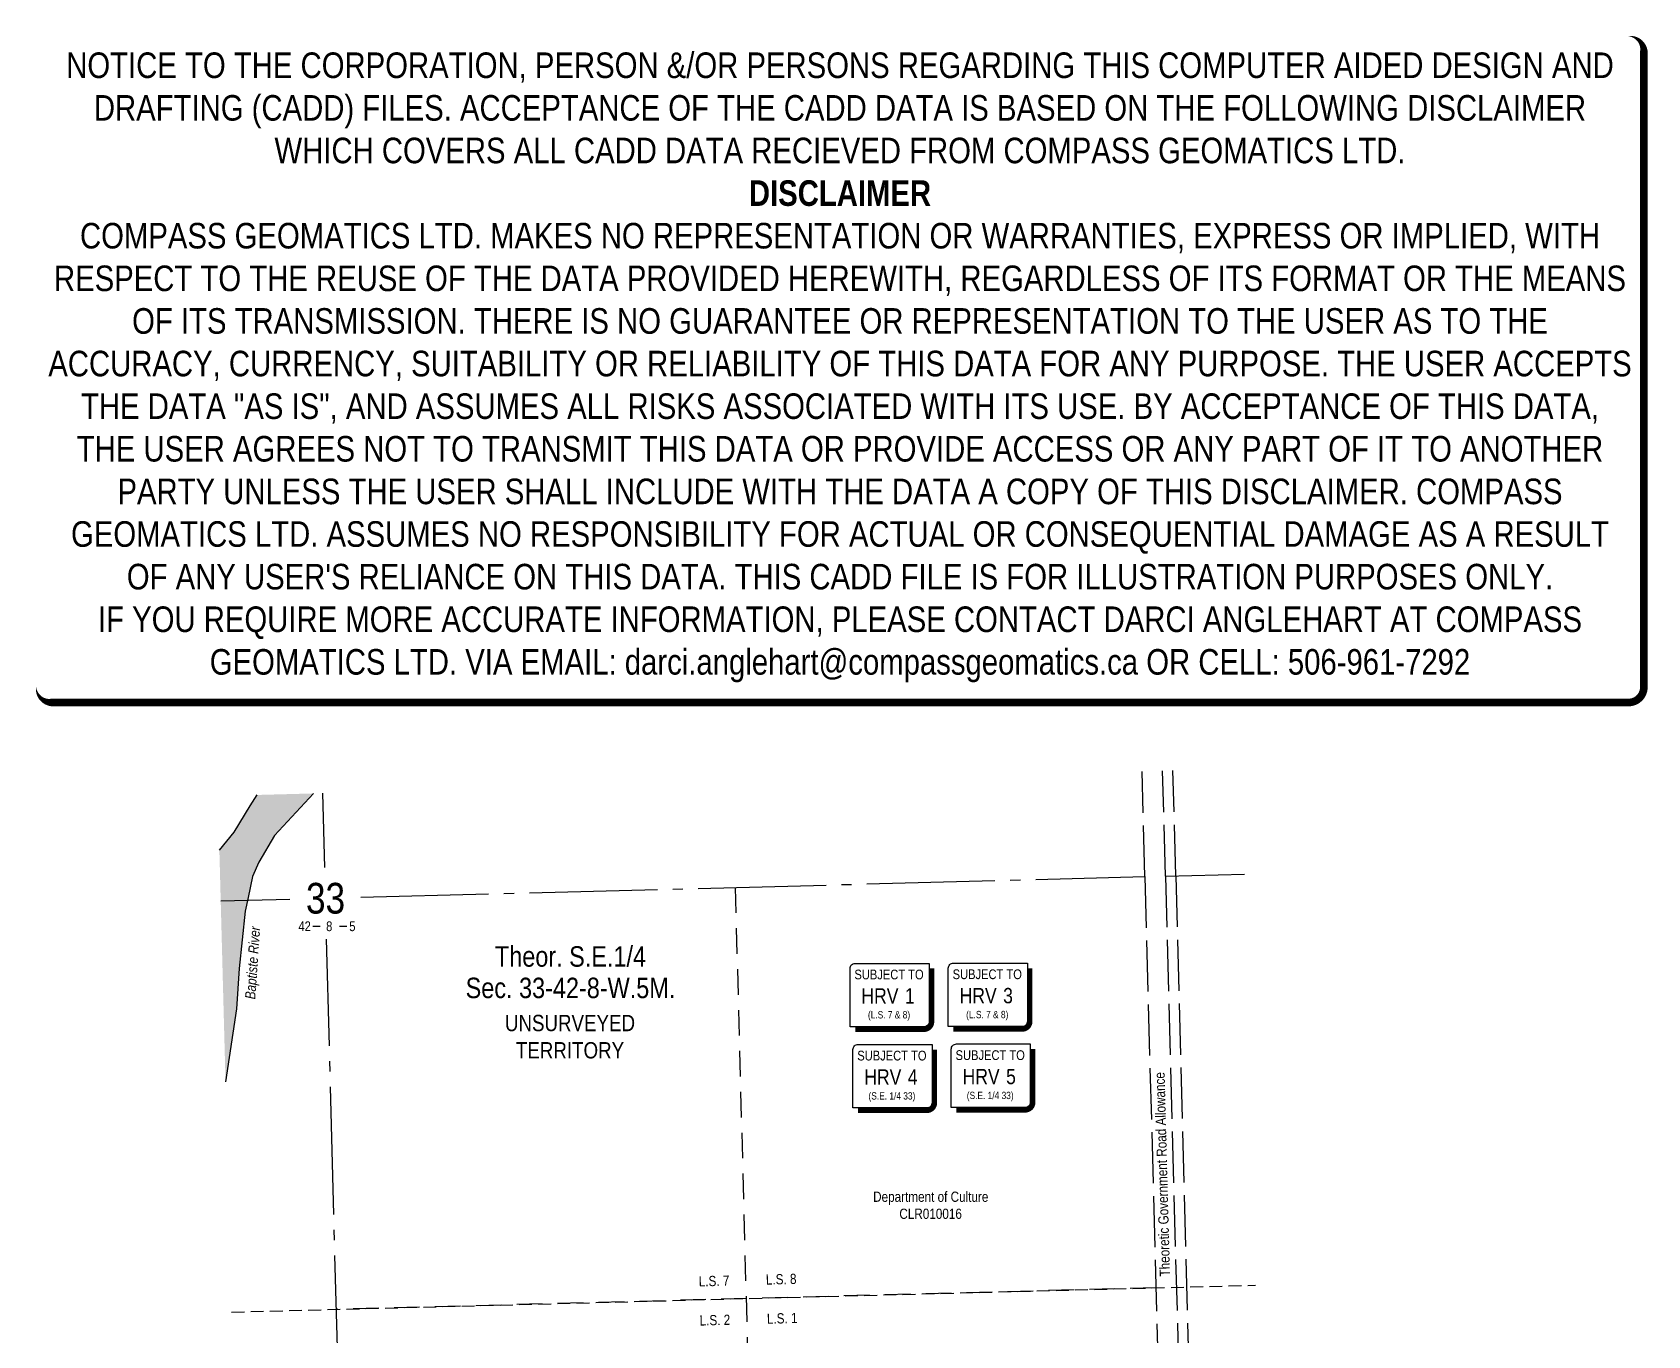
# Model space of a CAD drawing. Extents: x 627695 to 630270, y 5833772 to 5837149.
# Drawn here: x 628691 to 630270, y 5835874 to 5837149 of the extents above; entities that cross this region are included whole.
import ezdxf
from ezdxf.enums import TextEntityAlignment as Align

# ---------------------------------------------------------------- set-up
doc = ezdxf.new("R2010")
doc.units = 0
doc.header["$LTSCALE"] = 5
for name, pattern in [('foc-ACCESSROAD', [3.75, 2.5, -1.25]), ('foc-LSD', [8, 5, -3]), ('foc-QUARTERLINE', [33, 25, -3, 2, -3]), ('foc-UNSURVEYED', [12.5, 10, -2.5])]:
    doc.linetypes.add(name, pattern=pattern)
for name, color, linetype in [('10', 1, 'Continuous'), ('9', 3, 'Continuous'), ('C-AR', 13, 'foc-ACCESSROAD'), ('C-SYMBOL', 7, 'Continuous'), ('CG-NOTES', 7, 'Continuous'), ('CTW', 7, 'Continuous'), ('F-WS', 190, 'foc-ACCESSROAD'), ('L-QSEC', 8, 'foc-QUARTERLINE'), ('L-ROAD-T', 7, 'Continuous'), ('L-SECLBL', 7, 'Continuous'), ('L-SECTION-LSD', 7, 'foc-LSD'), ('L-UNS-T', 3, 'Continuous'), ('L-USEC', 7, 'foc-UNSURVEYED'), ('T-WATER', 160, 'Continuous'), ('T-WATER-H', 133, 'Continuous'), ('T-WATER-T', 170, 'Continuous')]:
    doc.layers.add(name, color=color, linetype=linetype)
doc.layers.add('DISCLAIMER', color=7, linetype='Continuous', plot=False)
doc.layers.add('F-EZE-T', color=190, linetype='Continuous', lineweight=9)
doc.styles.add('100L', font='ARIALN.TTF', dxfattribs={"height": 11})
doc.styles.add('175L', font='ARIALN.TTF', dxfattribs={"height": 20})
doc.styles.add('80', font='ARIALN.TTF', dxfattribs={"height": 10})
doc.styles.add('80CG', font='ARIALN.TTF', dxfattribs={"height": 10})
doc.styles.add('80L', font='ARIALN.TTF', dxfattribs={"height": 10})
doc.styles.add('HRV', font='ARIALN.TTF', dxfattribs={"height": 3})
doc.styles.add('SIMPLEX', font='ARIALN.TTF')

# ---------------------------------------------------------------- blocks, each defined once
blk = doc.blocks.new('L-SECLBL')
at = {"layer": '9', "color": 7}
for p, q in [((-5.1, -27.8), (-12.3, -27.8)), ((20.7, -27.8), (13.5, -27.8))]:
    blk.add_line(p, q, dxfattribs=at)
at = {"layer": '10', "color": 2, "style": 'SIMPLEX'}
blk.add_attdef('SEC', text='', height=30, dxfattribs=at).set_placement((0, 0), align=Align.MIDDLE)
at = {"layer": '10', "color": 5, "style": '80L'}
blk.add_attdef('TWP', text='', height=9.5, dxfattribs=at).set_placement((-14.4, -27.4), align=Align.MIDDLE_RIGHT)
blk.add_attdef('RGE', text='', height=9.5, dxfattribs=at).set_placement((3.6, -27.4), align=Align.MIDDLE_CENTER)
blk.add_attdef('MER', text='', height=9.5, dxfattribs=at).set_placement((23.2, -27.4), align=Align.MIDDLE_LEFT)
blk = doc.blocks.new('HRV')
blk.add_lwpolyline([(-35.1, 31.6), (37.2, 31.6), (37.2, -25.5, -0.414214), (32.2, -30.5), (-40.1, -30.5), (-40.1, 26.6, -0.414214)], format="xyb", close=True)
at = {"const_width": 5, "flags": 128}
blk.add_lwpolyline([(-35.1, -33), (32.2, -33, 0.414214), (39.7, -25.5), (39.7, 26.6)], format="xyb", dxfattribs=at)
at = {"style": '80L'}
blk.add_text('SUBJECT TO', height=9.5, dxfattribs=at).set_placement((-2, 13.1), align=Align.BOTTOM_CENTER)
blk.add_attdef('(N.W.1/4 00)', text='', height=7.12, dxfattribs=at).set_placement((-2, -24.4), align=Align.BOTTOM_CENTER)
at = {"layer": 'CTW', "color": 3, "style": 'HRV'}
blk.add_text('HRV', height=15, dxfattribs=at).set_placement((-10.9, -0.2), align=Align.MIDDLE_CENTER)
blk.add_attdef('0', text='', height=15, dxfattribs=at).set_placement((18.3, -0.2), align=Align.MIDDLE_CENTER)
blk = doc.blocks.new('Disclaimer_Legal')
at = {"layer": 'DISCLAIMER', "color": 254, "flags": 128}
blk.add_lwpolyline([(-3612.9, -1104.6, 37.5, 37.5, 0), (4096.1, -1104.6, 37.5, 37.5, 0.414214), (4171.1, -1029.6, 37.5, 37.5, 0), (4171.1, 2078.7, 37.5, 0, 0.414214), (4096.1, 2153.7, 0, 0, 0), (-3612.9, 2153.7, 0, 0, 0.414214), (-3687.9, 2078.7, 0, 0, 0), (-3687.9, -1029.6, 0, 37.5, 0.414214)], format="xyseb", close=True, dxfattribs=at)
at = {"layer": 'DISCLAIMER', "color": 254, "insert": (241.6, 533.9), "char_height": 125, "width": 7717.568, "attachment_point": 5, "style": '80'}
blk.add_mtext('NOTICE TO THE CORPORATION, PERSON &/OR PERSONS REGARDING THIS COMPUTER AIDED DESIGN AND DRAFTING (CADD) FILES. ACCEPTANCE OF THE CADD DATA IS BASED ON THE FOLLOWING DISCLAIMER WHICH COVERS ALL CADD DATA RECIEVED FROM COMPASS GEOMATICS LTD.\\P{\\fArial Narrow|b1|i0|c0|p34;DISCLAIMER}\\PCOMPASS GEOMATICS LTD. MAKES NO REPRESENTATION OR WARRANTIES, EXPRESS OR IMPLIED, WITH RESPECT TO THE REUSE OF THE DATA PROVIDED HEREWITH, REGARDLESS OF ITS FORMAT OR THE MEANS OF ITS TRANSMISSION. THERE IS NO GUARANTEE OR REPRESENTATION TO THE USER AS TO THE ACCURACY, CURRENCY, SUITABILITY OR RELIABILITY OF THIS DATA FOR ANY PURPOSE. THE USER ACCEPTS THE DATA "AS IS", AND ASSUMES ALL RISKS ASSOCIATED WITH ITS USE. BY ACCEPTANCE OF THIS DATA, THE USER AGREES NOT TO TRANSMIT THIS DATA OR PROVIDE ACCESS OR ANY PART OF IT TO ANOTHER PARTY UNLESS THE USER SHALL INCLUDE WITH THE DATA A COPY OF THIS DISCLAIMER. COMPASS GEOMATICS LTD. ASSUMES NO RESPONSIBILITY FOR ACTUAL OR CONSEQUENTIAL DAMAGE AS A RESULT OF ANY USER\'S RELIANCE ON THIS DATA. THIS CADD FILE IS FOR ILLUSTRATION PURPOSES ONLY.\\PIF YOU REQUIRE MORE ACCURATE INFORMATION, PLEASE CONTACT DARCI ANGLEHART AT COMPASS GEOMATICS LTD. VIA EMAIL: darci.anglehart@compassgeomatics.ca OR CELL: 506-961-7292', dxfattribs=at)

msp = doc.modelspace()

# ---------------------------------------------------------------- hatches: boundary and pattern name
at = {"layer": 'T-WATER-H'}
h = msp.add_hatch(color=256, dxfattribs=at)
h.dxf.hatch_style = 1
h.paths.add_polyline_path([(628873.758, 5836348.716), (628879.771, 5836121.999), (628890.403, 5836193.648), (628893.118, 5836232.931), (628899.119, 5836289.062), (628901.866, 5836302.463), (628906.052, 5836322.878), (628912.228, 5836337.023), (628927.655, 5836362.969), (628965.683, 5836404.168), (628910.663, 5836402.706), (628903.71, 5836392.223), (628888.107, 5836366.394)])

# ---------------------------------------------------------------- linework, layer by layer
at = {"layer": 'F-WS', "flags": 128}
msp.add_lwpolyline([(628885.739, 5835896.953), (629886.751, 5835923.332)], dxfattribs=at)
at = {"layer": 'L-QSEC'}
for p, q in [((628976.764, 5836331.706), (628974.842, 5836404.412)), ((629012.05, 5836302.623), (629778.594, 5836322.81)), ((629798.697, 5836323.342), (629875.961, 5836325.385)), ((628875.076, 5836299.016), (628942.796, 5836300.799)), ((628998.817, 5835497.591), (628978.614, 5836261.731))]:
    msp.add_line(p, q, dxfattribs=at)
at = {"layer": 'L-SECTION-LSD'}
for p, q in [((629378.076, 5836312.263), (629399.398, 5835508.154)), ((629789.287, 5835920.763), (628988.187, 5835899.653))]:
    msp.add_line(p, q, dxfattribs=at)
at = {"layer": 'L-USEC'}
for p, q in [((629778.594, 5836322.81), (629775.858, 5836425.701)), ((629798.697, 5836323.345), (629795.96, 5836426.235)), ((629808.748, 5836323.612), (629806.012, 5836426.502)), ((629778.594, 5836322.81), (629799.979, 5835518.716)), ((629798.697, 5836323.345), (629820.082, 5835519.251)), ((629808.748, 5836323.612), (629830.133, 5835519.518))]:
    msp.add_line(p, q, dxfattribs=at)
at = {"layer": 'T-WATER'}
for points in [[(628873.758, 5836348.716), (628888.107, 5836366.394), (628903.71, 5836392.223), (628910.663, 5836402.706)], [(628965.683, 5836404.168), (628927.655, 5836362.969), (628912.228, 5836337.023), (628906.052, 5836322.878), (628901.866, 5836302.463), (628899.119, 5836289.062), (628893.118, 5836232.931), (628890.403, 5836193.648), (628879.771, 5836121.999)]]:
    msp.add_lwpolyline(points, dxfattribs=at)

# ---------------------------------------------------------------- block references
at = {"layer": 'C-AR', "color": 6, "xscale": 0.1999999999999999, "yscale": 0.1999999999999999, "zscale": 0.1999999999999999}
msp.add_blockref('Disclaimer_Legal', (629432.192, 5836714.035), dxfattribs=at)
at = {"layer": 'CG-NOTES'}
for p, values in [((629530.453, 5836206.422), {'(N.W.1/4 00)': '(L.S. 7 & 8)', '0': '1'}), ((629626.487, 5836206.665), {'(N.W.1/4 00)': '(L.S. 7 & 8)', '0': '3'}), ((629533.272, 5836127.107), {'(N.W.1/4 00)': '(S.E. 1/4 33)', '0': '4'}), ((629629.378, 5836127.564), {'(N.W.1/4 00)': '(S.E. 1/4 33)', '0': '5'})]:
    msp.add_blockref('HRV', p, dxfattribs=at).add_auto_attribs(values)
at = {"layer": 'L-SECLBL'}
msp.add_blockref('L-SECLBL', (628977.557, 5836301.715), dxfattribs=at).add_auto_attribs({'SEC': '33', 'TWP': '42', 'RGE': '8', 'MER': '5'})

# ---------------------------------------------------------------- texts
at = {"layer": 'C-SYMBOL', "color": 3, "style": '175L'}
for s, p in [('Theor. S.E.1/4', (629217.015, 5836228.764)), ('Sec. 33-42-8-W.5M.', (629217.015, 5836198.003))]:
    msp.add_text(s, height=20, dxfattribs=at).set_placement(p, align=Align.BOTTOM_CENTER)
at = {"layer": 'F-EZE-T', "insert": (629509.493, 5836014.803), "char_height": 10, "attachment_point": 1, "style": '80L'}
msp.add_mtext_dynamic_manual_height_columns('\\pi3.40842;Department of Culture\\P\\pi29.05985;CLR010016', width=118.16062, gutter_width=50, heights=[0], dxfattribs=at)
at = {"layer": 'L-ROAD-T', "style": '80L'}
msp.add_text('Theoretic Government Road Allowance', height=10, rotation=91.523423, dxfattribs=at).set_placement((629795.525, 5836031.708), align=Align.MIDDLE_CENTER)
at = {"layer": 'L-UNS-T', "color": 3, "insert": (629216.544, 5836166.226), "char_height": 16, "attachment_point": 5, "style": '80L'}
msp.add_mtext_dynamic_manual_height_columns('UNSURVEYED TERRITORY', width=126.41375, gutter_width=47.5, heights=[0], dxfattribs=at)
at = {"layer": 'T-WATER-T', "insert": (628898.792, 5836203.062), "char_height": 9.99658, "attachment_point": 1, "rotation": 86.04629, "style": '80CG'}
msp.add_mtext_dynamic_manual_height_columns('\\pi0.29887;{\\fArial Narrow|b0|i1|c0|p34;Baptiste River}', width=72.3808, gutter_width=49.983, heights=[0], dxfattribs=at)

# ---------------------------------------------------------------- next in the draw order: texts
at = {"layer": 'L-SECTION-LSD', "attachment_point": 1, "rotation": 1.518956, "style": '100L', "bg_fill": 3, "box_fill_scale": 1.5, "bg_fill_color": 256, "bg_fill_transparency": 0}
for s, width, insert, char_height in [('\\pi2.30533;L.S. 7', 30.8699, (629339.995, 5835931.953), 9.99658), ('L.S. 8', 30.39073, (629407.908, 5835933.753), 9.9966), ('\\pi2.13973;L.S. 2', 30.64292, (629341.01, 5835893.694), 9.99658), ('L.S. 1', 29.98092, (629408.922, 5835895.495), 9.9966)]:
    msp.add_mtext_dynamic_manual_height_columns(s, width=width, gutter_width=54.981, heights=[0], dxfattribs=dict(at, insert=insert, char_height=char_height))

doc.saveas('drawing.dxf')
